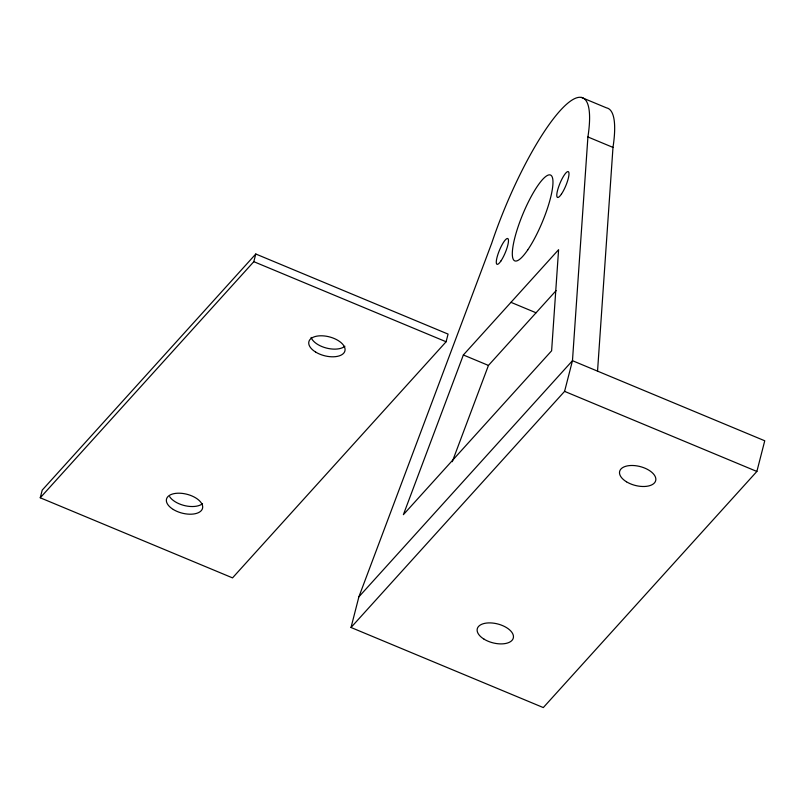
<?xml version="1.0" encoding="UTF-8"?>
<svg xmlns="http://www.w3.org/2000/svg" width="805" height="805" viewBox="0 0 805 805"><rect width="100%" height="100%" fill="white"/><g stroke="black" fill="none" stroke-linecap="round" stroke-linejoin="round"><path stroke-width="1.21" d="M358.899 596.807L491.644 243.392A130.158 29.443 -67.4 0 1 560.21 110.587A130.158 29.443 -67.4 0 1 587.912 136.961L572.466 360.69L564.587 391.371L351.02 627.487L543.305 707.575L756.871 471.458L764.75 440.778L572.466 360.69L358.899 596.807L351.02 627.487M597.541 371.135L612.987 147.406A130.158 29.443 -67.4 0 0 606.517 107.87L581.431 97.425M40.25 497.782L42.222 490.114L255.789 254.008L448.073 334.095L446.101 341.763L232.534 577.879L40.25 497.782L253.817 261.675L255.789 254.008M463.358 354.975L403.386 514.667L551.616 350.789L558.59 249.691L463.358 354.975L488.444 365.43L556.104 290.615M452.279 461.708L488.444 365.43M587.912 136.961L612.987 147.406M510.974 302.338L536.06 312.783M253.817 261.675L446.101 341.763M564.587 391.371L756.871 471.458M344.912 346.251A18.596 9.741 14.4 0 1 326.327 348.032A18.596 9.741 14.4 0 1 311.092 337.436M202.538 503.658A18.596 9.741 14.4 0 1 185.532 505.812A18.596 9.741 14.4 0 1 169.644 496.675M527.738 249.912A46.489 10.515 -67.4 0 0 552.19 176.939A46.489 10.515 -67.4 0 0 517.997 227.05A46.489 10.515 -67.4 0 0 527.738 249.912M500.911 261.001A13.947 3.15 -67.4 0 0 508.247 239.105A13.947 3.15 -67.4 0 0 497.993 254.139A13.947 3.15 -67.4 0 0 500.911 261.001M561.427 194.106A13.947 3.15 -67.4 0 0 568.763 172.21A13.947 3.15 -67.4 0 0 558.499 187.243A13.947 3.15 -67.4 0 0 561.427 194.106M626.471 481.793A18.596 9.741 14.4 0 0 655.673 480.686A18.596 9.741 14.4 0 0 630.889 465.501A18.596 9.741 14.4 0 0 626.471 481.793M484.097 639.2A18.596 9.741 14.4 0 0 513.288 638.093A18.596 9.741 14.4 0 0 488.514 622.909A18.596 9.741 14.4 0 0 484.097 639.2M315.701 352.097A18.596 9.741 14.4 0 0 344.902 350.98A18.596 9.741 14.4 0 0 320.118 335.806A18.596 9.741 14.4 0 0 315.701 352.097M173.327 509.505A18.596 9.741 14.4 0 0 202.518 508.398A18.596 9.741 14.4 0 0 177.734 493.213A18.596 9.741 14.4 0 0 173.327 509.505"/></g></svg>
